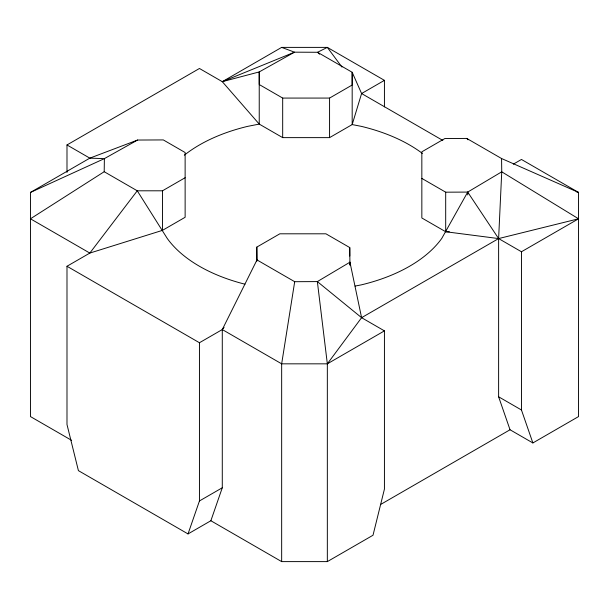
<?xml version="1.0" encoding="UTF-8"?>
<svg xmlns="http://www.w3.org/2000/svg" width="609" height="609" viewBox="0 0 609 609"><rect width="100%" height="100%" fill="white"/><g stroke="black" fill="none" stroke-linecap="round" stroke-linejoin="round"><path stroke-width="0.91" d="M349.931 264.961L349.764 247.574L325.906 233.803L279.843 233.803L256.815 247.094L256.815 261.223M185.136 177.721L162.489 190.8L137.261 190.8L89.828 253.078L30.45 218.798L104.2 171.715L104.375 158.629L137.581 140.04L163.311 139.925L185.128 152.524L185.136 217.276L162.489 230.354L89.828 253.078L66.99 266.262L66.99 424.488L78.409 470.635L188.029 533.926L210.866 520.741L222.285 487.771L222.285 329.553L256.983 259.929L256.815 247.094M513.303 164.171L521.456 159.459L578.55 192.429L578.55 416.571L532.875 442.949L510.037 429.764L498.619 396.794L498.619 238.576L501.747 171.814L501.572 158.53L466.753 138.426L444.874 138.525L421.839 151.824L421.847 217.976L445.689 231.74L498.619 238.576L578.55 218.798L501.747 171.814L467.697 192.086L441.761 238.431A148.566 85.778 0 0 1 361.358 284.852L355.116 286.078M294.695 281.701L281.662 363.832L281.662 561.612L327.337 561.612L373.012 535.242L384.431 489.096L384.431 330.87L361.594 317.685L317.358 281.594L294.695 281.701L256.983 259.929M188.029 533.926L199.447 500.956L199.447 342.738L66.99 266.262M327.337 561.612L327.337 363.832L361.594 317.685L498.619 238.576L521.456 251.761L578.55 218.798M199.447 342.738L222.285 329.553L224.074 327.33M361.594 317.685L349.954 262.19L317.358 281.594L327.337 363.832L281.662 363.832L222.285 329.553M66.99 172.438L66.99 144.957L199.447 68.482L222.285 81.667L259.236 124.091L282.683 137.626L329.568 137.626L352.185 124.571L361.358 126.367A148.566 85.778 0 0 1 422.364 153.392M71.611 440.337L30.45 416.571L30.45 192.429L89.828 158.142L137.581 140.04M341.938 67.059L327.337 47.388L317.533 52.275L294.52 52.176L259.228 71.931L222.285 81.667L281.662 47.388L327.337 47.388L384.431 80.35L384.431 106.88M184.314 155.188A148.566 85.778 0 0 1 247.642 126.367L259.236 124.091L259.228 71.931L259.236 84.537L282.683 98.072L329.568 98.072L352.185 85.009L352.177 72.281L317.533 52.275L319.603 54.209M384.431 80.35L361.594 93.535L352.185 124.571L352.177 72.281L361.594 93.535L442.827 140.435M327.337 363.832L384.431 330.87M199.447 500.956L222.285 487.771M380.663 504.45L510.037 429.764M30.45 192.429L104.375 158.629L89.828 158.142L66.99 144.957M222.285 81.667L294.52 52.176L281.662 47.388M421.847 178.414L445.689 192.185L467.697 192.086L498.619 238.576M449.358 231.724L445.689 231.74L445.689 192.185M576.715 191.972L578.55 192.429L501.572 158.53M498.619 396.794L521.456 409.979L532.875 442.949M104.2 171.715L137.261 190.8L167.239 238.431A148.566 85.778 0 0 0 244.97 284.197M210.866 520.741L281.662 561.612M466.753 138.426L468.032 139.796M521.456 251.761L521.456 409.979M467.697 192.086L467.697 194.91M349.954 262.19L349.954 265.014M349.764 247.574L349.764 256.046M329.568 98.072L329.568 137.626M282.683 98.072L282.683 137.626M162.489 190.8L162.489 230.354"/></g></svg>
